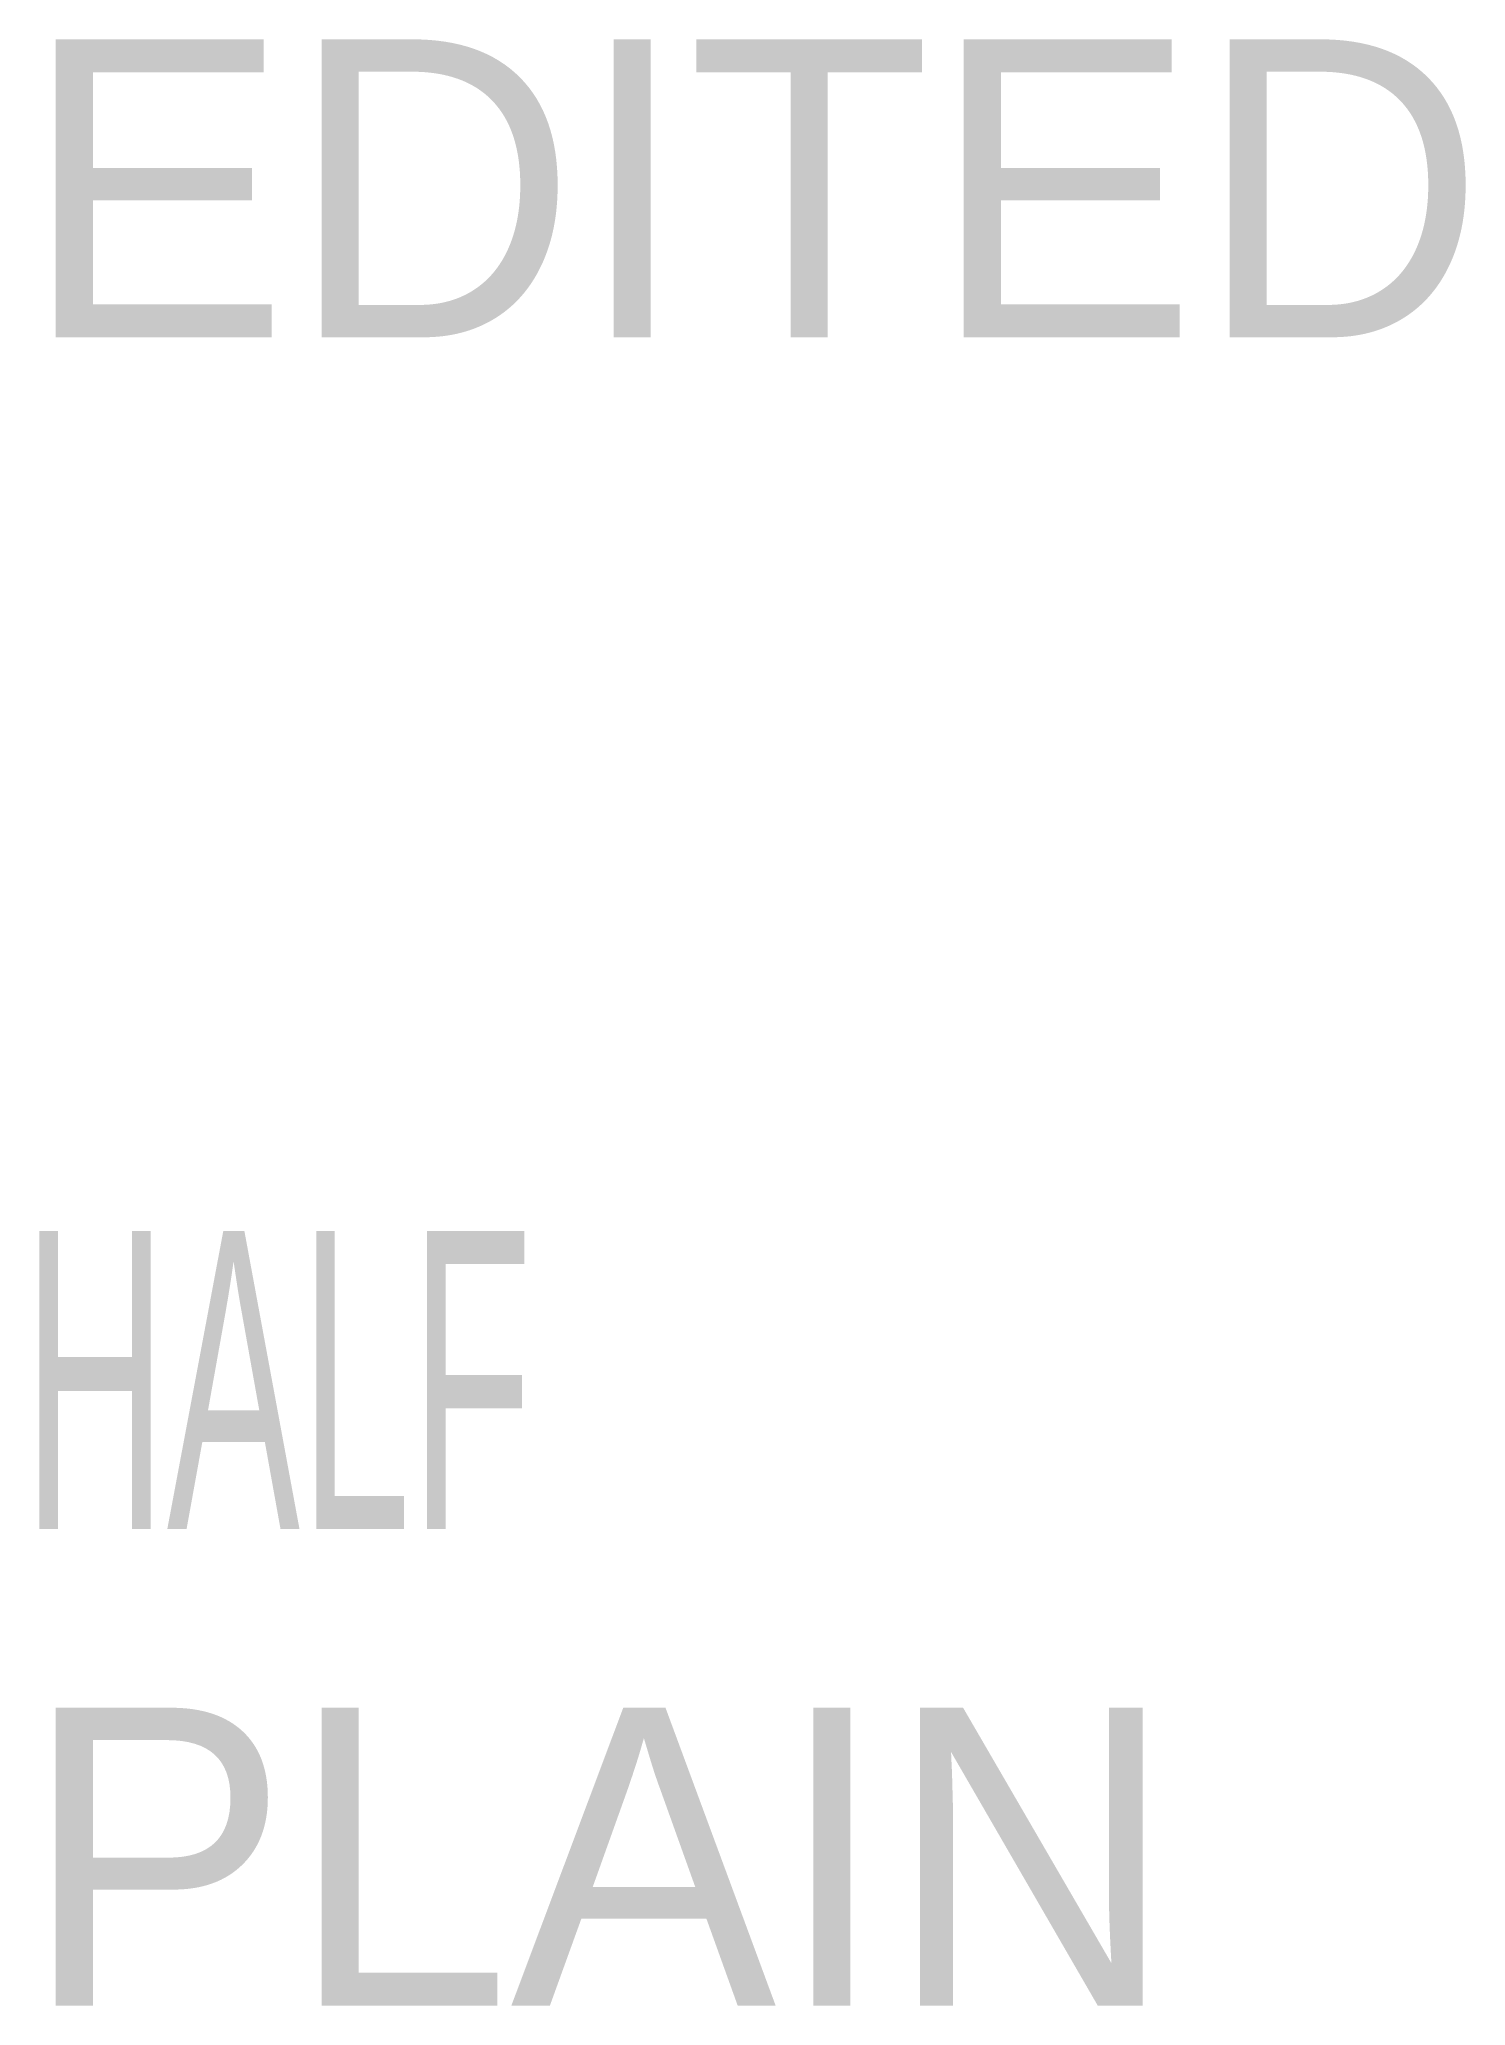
# Model space of a CAD drawing. Extents: x 0.1 to 12.1, y -6.5 to 10.
import ezdxf

# ---------------------------------------------------------------- set-up
doc = ezdxf.new("R2010")
doc.units = 0
doc.layers.get('0').update_dxf_attribs({"linetype": 'CONTINUOUS'})

msp = doc.modelspace()

# ---------------------------------------------------------------- texts
for s, p in [('EDITED', (0, 7.5)), ('PLAIN', (0, -6.5))]:
    msp.add_text(s, height=2.5).set_placement(p)
at = {"width": 0.5}
msp.add_text('HALF', height=2.5, dxfattribs=at).set_placement((0, -2.5))

doc.saveas('drawing.dxf')
